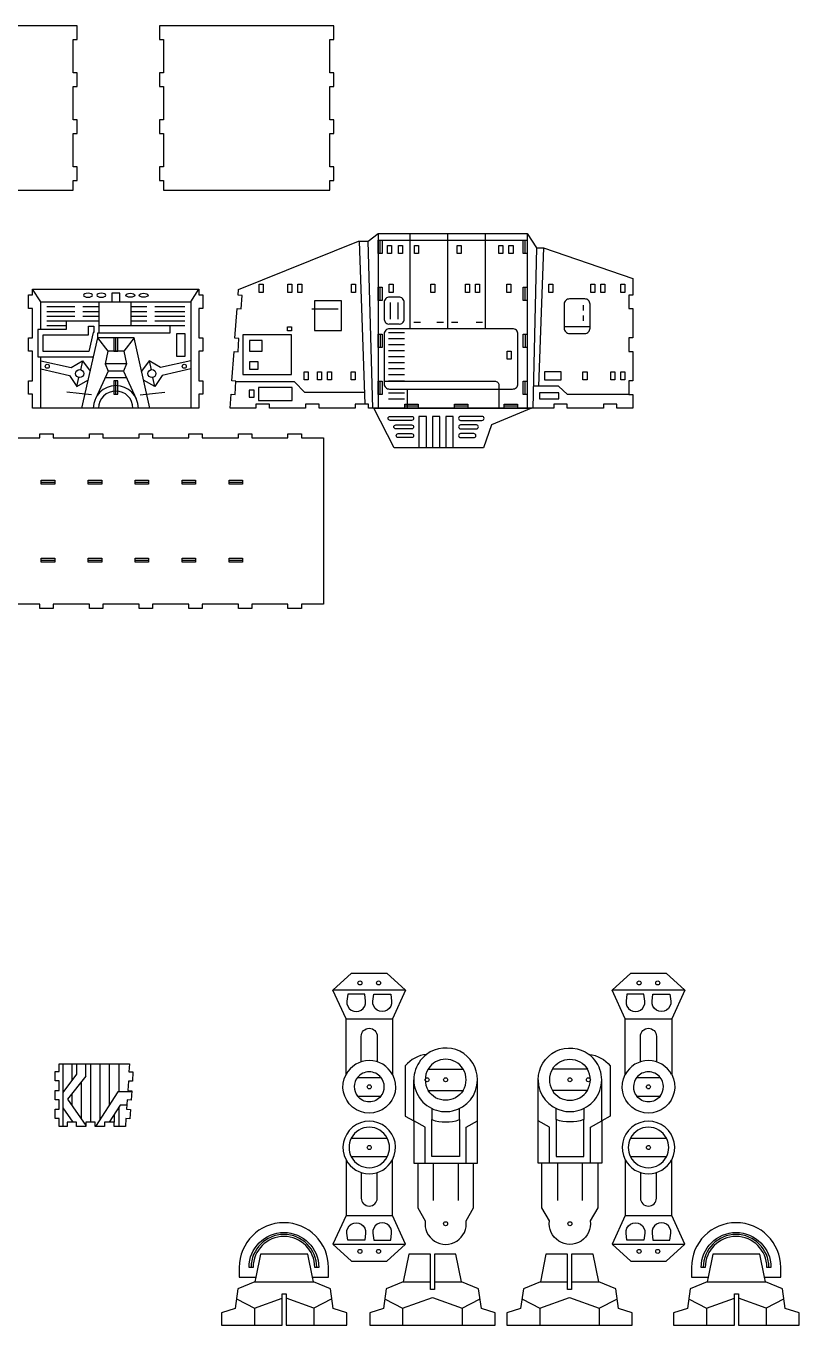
# Model space of a CAD drawing. Header units: inches. Extents: x 70 to 1122, y -10 to 958.
# Drawn here: x 546 to 1122, y -10 to 958 of the extents above; entities that cross this region are included whole.
import ezdxf

# ---------------------------------------------------------------- set-up
doc = ezdxf.new("R2010")
doc.units = ezdxf.units.IN
doc.header["$MEASUREMENT"] = 0
for name, color, linetype in [('corte', 1, 'Continuous'), ('corte interno', 6, 'Continuous'), ('detalhes', 2, 'Continuous'), ('engates', 5, 'Continuous'), ('furos', 3, 'Continuous')]:
    doc.layers.add(name, color=color, linetype=linetype)

msp = doc.modelspace()

# ---------------------------------------------------------------- linework, layer by layer
at = {"layer": 'corte'}
for points in [[(457.05, 835.51), (581.05, 835.51), (581.05, 842.73), (584.05, 842.73), (584.05, 852.73), (581.05, 852.73), (581.05, 877.73), (584.05, 877.73), (584.05, 887.73), (581.05, 887.73), (581.05, 912.73), (584.05, 912.73), (584.05, 922.73), (581.05, 922.73), (581.05, 947.73), (584.05, 947.73), (584.05, 957.73), (581.05, 957.73), (454.05, 957.73)], [(529.11, 650.85), (556.11, 650.85), (556.11, 653.85), (566.11, 653.85), (566.11, 650.85), (593.11, 650.85), (593.11, 653.85), (603.11, 653.85), (603.11, 650.85), (630.11, 650.85), (630.11, 653.85), (640.11, 653.85), (640.11, 650.85), (667.11, 650.85), (667.11, 653.85), (677.11, 653.85), (677.11, 650.85), (704.11, 650.85), (704.11, 653.85), (714.11, 653.85), (714.11, 650.85), (741.11, 650.85), (741.11, 653.85), (751.11, 653.85), (751.11, 650.85), (767.48, 650.85), (767.48, 526.85), (751.11, 526.85), (751.11, 523.85), (741.11, 523.85), (741.11, 526.85), (714.11, 526.85), (714.11, 523.85), (704.11, 523.85), (704.11, 526.85), (677.11, 526.85), (677.11, 523.85), (667.11, 523.85), (667.11, 526.85), (640.11, 526.85), (640.11, 523.85), (630.11, 523.85), (630.11, 526.85), (603.11, 526.85), (603.11, 523.85), (593.11, 523.85), (593.11, 526.85), (566.11, 526.85), (566.11, 523.85), (556.11, 523.85), (556.11, 526.85), (529.11, 526.85)]]:
    msp.add_lwpolyline(points, dxfattribs=at)
for points in [[(772.19, 835.51), (772.19, 842.73), (775.19, 842.73), (775.19, 852.73), (772.19, 852.73), (772.19, 877.73), (775.19, 877.73), (775.19, 887.73), (772.19, 887.73), (772.19, 912.73), (775.19, 912.73), (775.19, 922.73), (772.19, 922.73), (772.19, 947.73), (775.19, 947.73), (775.19, 957.73), (772.19, 957.73), (645.19, 957.73), (645.19, 947.73), (648.19, 947.73), (648.19, 922.73), (645.19, 922.73), (645.19, 912.73), (648.19, 912.73), (648.19, 887.73), (645.19, 887.73), (645.19, 877.73), (648.19, 877.73), (648.19, 852.73), (645.19, 852.73), (645.19, 842.73), (648.19, 842.73), (648.19, 835.51)], [(801.25, 672.97), (801.25, 675.97), (791.25, 675.97), (791.25, 672.97), (764.25, 672.97), (764.25, 675.97), (754.25, 675.97), (754.25, 672.97), (727.25, 672.97), (727.25, 675.97), (717.25, 675.97), (717.25, 672.97), (697.88, 672.97), (698.62, 683.32), (701.61, 683.1), (702.32, 693.08), (699.33, 693.29), (700.88, 715.24), (703.88, 715.02), (704.58, 725), (701.59, 725.21), (703.15, 747.16), (706.14, 746.94), (706.85, 756.92), (703.86, 757.13), (704.16, 761.4), (793.62, 797.36), (800.92, 797.36), (808.35, 803.19), (919.54, 803.19), (926.36, 792.5), (931.71, 792.5), (998.32, 769.66), (998.32, 757.27), (995.32, 757.27), (995.32, 747.27), (998.32, 747.27), (998.32, 725.27), (995.32, 725.27), (995.32, 715.27), (998.32, 715.27), (998.32, 693.27), (995.32, 693.27), (995.32, 683.27), (998.32, 683.27), (998.32, 672.97), (986.25, 672.97), (986.25, 675.97), (976.25, 675.97), (976.25, 672.97), (949.25, 672.97), (949.25, 675.97), (939.25, 675.97), (939.25, 672.97), (922.57, 672.97), (892.94, 660.56), (886.87, 643.34), (820.24, 643.34), (805.13, 672.97)], [(674.73, 761.62), (674.73, 757.34), (677.73, 757.34), (677.73, 747.34), (674.73, 747.34), (674.73, 725.34), (677.73, 725.34), (677.73, 715.34), (674.73, 715.34), (674.73, 693.34), (677.73, 693.34), (677.73, 683.34), (674.73, 683.34), (674.73, 672.97), (550.73, 672.97), (550.73, 683.34), (547.73, 683.34), (547.73, 693.34), (550.73, 693.34), (550.73, 715.34), (547.73, 715.34), (547.73, 725.34), (550.73, 725.34), (550.73, 747.34), (547.73, 747.34), (547.73, 757.34), (550.73, 757.34), (550.73, 761.62)], [(622.55, 178.65), (625.54, 178.45), (625.09, 171.47), (622.1, 171.66), (621.65, 164.68), (624.64, 164.48), (624.19, 157.5), (621.19, 157.69), (620.74, 150.7), (623.73, 150.51), (623.28, 143.53), (620.29, 143.72), (619.91, 137.91), (611.4, 137.91), (611.4, 140.91), (604.4, 140.91), (604.4, 137.91), (597.4, 137.91), (597.4, 140.91), (590.4, 140.91), (590.4, 137.91), (583.4, 137.91), (583.4, 140.91), (576.4, 140.91), (576.4, 137.91), (570.51, 137.91), (570.51, 143.73), (567.51, 143.73), (567.51, 150.73), (570.51, 150.73), (570.51, 157.73), (567.51, 157.73), (567.51, 164.73), (570.51, 164.73), (570.51, 171.73), (567.51, 171.73), (567.51, 178.73), (570.51, 178.73), (570.51, 184.55), (622.93, 184.55)], [(847.26, 16.29), (847.26, 42.68), (831.18, 42.68), (826.99, 22), (814.29, 16.79), (812.26, 2.21), (802.02, -1.11), (802.02, -10.11), (895.5, -10.11), (895.5, -1.11), (885.26, 2.21), (883.23, 16.79), (870.53, 22), (866.34, 42.68), (850.26, 42.68), (850.26, 16.29)], [(949.54, 16.29), (949.54, 42.68), (933.46, 42.68), (929.27, 22), (916.57, 16.79), (914.54, 2.21), (904.3, -1.11), (904.3, -10.11), (997.77, -10.11), (997.77, -1.11), (987.53, 2.21), (985.5, 16.79), (972.81, 22), (968.62, 42.68), (952.54, 42.68), (952.54, 16.29)]]:
    msp.add_lwpolyline(points, close=True, dxfattribs=at)
for points in [[(774.56, 239.47), (788.52, 252.12), (814.86, 252.12), (828.83, 239.47), (819.01, 218), (819.01, 176.49, -1.659573), (784.37, 176.49), (784.37, 218)], [(982.71, 239.47), (996.68, 252.12), (1023.01, 252.12), (1036.98, 239.47), (1027.16, 218), (1027.16, 176.49, -1.659573), (992.52, 176.49), (992.52, 218)], [(837.8, 110.47), (837.8, 77.32), (843.44, 67.49, 1.149974), (873.86, 67.49), (879.5, 77.32), (879.5, 110.47), (882.35, 110.47), (882.35, 172.6, 0.619134), (844.37, 191.52, 0.196763), (828.56, 183), (828.56, 145.52), (834.95, 142.01), (834.95, 110.47)], [(972.13, 110.47), (972.13, 77.32), (966.49, 67.49, -1.149974), (936.07, 67.49), (930.43, 77.32), (930.43, 110.47), (927.58, 110.47), (927.58, 172.6, -0.619134), (965.56, 191.52, -0.196763), (981.37, 183), (981.37, 145.52), (974.98, 142.01), (974.98, 110.47)], [(774.56, 50.02), (788.52, 37.38), (814.86, 37.38), (828.83, 50.02), (819.01, 71.5), (819.01, 113, 1.659573), (784.37, 113), (784.37, 71.5)], [(982.71, 50.02), (996.68, 37.38), (1023.01, 37.38), (1036.98, 50.02), (1027.16, 71.5), (1027.16, 113, 1.659573), (992.52, 113), (992.52, 71.5)], [(760.03, 22), (759.32, 25.51), (771.32, 25.51), (771.32, 32.87, 1), (704.8, 32.87), (704.8, 25.51), (717.2, 25.51), (716.49, 22), (703.79, 16.79), (701.76, 2.21), (691.52, -1.11), (691.52, -10.11), (736.76, -10.11), (736.76, 13.1), (739.76, 13.1), (739.76, -10.11), (784.99, -10.11), (784.99, -1.11), (774.75, 2.21), (772.72, 16.79)], [(1097.16, 22), (1096.44, 25.51), (1108.45, 25.51), (1108.45, 32.87, 1), (1041.93, 32.87), (1041.93, 25.51), (1054.33, 25.51), (1053.61, 22), (1040.92, 16.79), (1038.89, 2.21), (1028.65, -1.11), (1028.65, -10.11), (1073.89, -10.11), (1073.89, 13.1), (1076.89, 13.1), (1076.89, -10.11), (1122.12, -10.11), (1122.12, -1.11), (1111.88, 2.21), (1109.85, 16.79)]]:
    msp.add_lwpolyline(points, format="xyb", close=True, dxfattribs=at)
at = {"layer": 'corte interno'}
for p, q in [((809.85, 788.19), (809.85, 798.19)), ((918.04, 788.19), (918.04, 798.19)), ((809.85, 753.19), (809.85, 763.19)), ((918.04, 753.19), (918.04, 763.19)), ((809.85, 728.19), (809.85, 718.19)), ((918.04, 728.19), (918.04, 718.19)), ((612.73, 715.34), (612.73, 725.34)), ((612.73, 683.34), (612.73, 693.34)), ((809.85, 683.19), (809.85, 693.19)), ((918.04, 683.19), (918.04, 693.19)), ((838.25, 674.47), (828.25, 674.47)), ((875.25, 674.47), (865.25, 674.47)), ((912.25, 674.47), (902.25, 674.47)), ((557.21, 617.85), (567.21, 617.85)), ((592.21, 617.85), (602.21, 617.85)), ((627.21, 617.85), (637.21, 617.85)), ((662.21, 617.85), (672.21, 617.85)), ((697.21, 617.85), (707.21, 617.85)), ((557.21, 559.85), (567.21, 559.85)), ((592.21, 559.85), (602.21, 559.85)), ((627.21, 559.85), (637.21, 559.85)), ((662.21, 559.85), (672.21, 559.85)), ((697.21, 559.85), (707.21, 559.85))]:
    msp.add_line(p, q, dxfattribs=at)
for points in [[(871.66, 180.6, 0.558925), (845.64, 180.6)], [(938.28, 180.6, -0.558925), (964.29, 180.6)], [(792.96, 174.34), (810.42, 174.34, 0.479969)], [(1001.11, 174.34), (1018.57, 174.34, 0.479969)], [(871.66, 164.6, -0.558925), (845.64, 164.6)], [(938.28, 164.6, 0.558925), (964.29, 164.6)], [(810.42, 160.34, -0.479969), (792.96, 160.34)], [(1018.57, 160.34, -0.479969), (1001.11, 160.34)], [(788.32, 129.16), (815.06, 129.16, 0.605182)], [(996.47, 129.16), (1023.21, 129.16, 0.605182)], [(815.06, 115.16), (788.32, 115.16, 0.605182)], [(1023.21, 115.16), (996.47, 115.16, 0.605182)]]:
    msp.add_lwpolyline(points, format="xyb", close=True, dxfattribs=at)
for points in [[(762.54, 32.87, 1), (713.58, 32.87)], [(1099.67, 32.87, 1), (1050.71, 32.87)]]:
    msp.add_lwpolyline(points, format="xyb", dxfattribs=at)
at = {"layer": 'detalhes'}
for p, q in [((798.53, 675.97), (794.41, 797.36)), ((804.35, 672.97), (800.92, 797.36)), ((808.35, 803.19), (808.35, 672.97)), ((808.35, 798.19), (919.54, 798.19)), ((832.01, 803.19), (832.01, 732.2)), ((860.01, 803.19), (860.01, 732.2)), ((888.01, 803.19), (888.01, 732.2)), ((919.54, 803.19), (919.54, 672.97)), ((926.36, 792.5), (923.54, 672.97)), ((931.71, 792.5), (927.93, 689.49)), ((556.73, 752.12), (550.73, 761.62)), ((668.73, 752.12), (674.73, 761.62)), ((556.73, 752.12), (668.73, 752.12)), ((556.73, 731.62), (556.73, 752.12)), ((561.23, 748.62), (582.26, 748.62)), ((588.26, 748.62), (600.26, 748.62)), ((623.89, 748.62), (635.89, 748.62)), ((641.89, 748.62), (664.23, 748.62)), ((668.73, 752.12), (668.73, 672.97)), ((778.59, 746.76), (758.8, 746.76)), ((817.35, 751.78), (817.35, 739.2)), ((823.24, 739.2), (823.24, 751.78)), ((961.32, 745.78), (961.32, 749.78)), ((561.23, 745.12), (582.26, 745.12)), ((561.23, 741.62), (582.26, 741.62)), ((561.23, 738.12), (600.26, 738.12)), ((588.26, 745.12), (600.26, 745.12)), ((588.26, 741.62), (600.26, 741.62)), ((623.89, 745.12), (635.89, 745.12)), ((623.89, 741.62), (635.89, 741.62)), ((623.89, 738.12), (635.89, 738.12)), ((641.89, 745.12), (664.23, 745.12)), ((641.89, 741.62), (664.23, 741.62)), ((641.89, 738.12), (664.23, 738.12)), ((961.32, 738), (961.32, 742)), ((561.23, 734.62), (575.78, 734.62)), ((600.26, 734.62), (664.23, 734.62)), ((827.95, 729.2), (815.95, 729.2)), ((966.32, 733.5), (947.05, 733.5)), ((827.95, 724.7), (815.95, 724.7)), ((827.95, 720.2), (815.95, 720.2)), ((587.96, 708.3), (586.46, 701.66)), ((618.63, 715.34), (606.82, 715.34)), ((637.5, 708.3), (638.99, 701.66)), ((827.95, 715.7), (815.95, 715.7)), ((827.95, 711.2), (815.95, 711.2)), ((827.95, 706.7), (815.95, 706.7)), ((620.6, 705.98), (604.86, 705.98)), ((618.5, 700.47), (606.96, 700.47)), ((827.95, 702.2), (815.95, 702.2)), ((827.95, 697.7), (815.95, 697.7)), ((583.65, 689.17), (585.15, 695.81)), ((620.81, 695.47), (604.64, 695.47)), ((641.8, 689.17), (640.31, 695.81)), ((745.86, 692.55), (702.28, 692.55)), ((753.63, 684.65), (745.86, 692.55)), ((827.95, 693.2), (815.95, 693.2)), ((829.96, 687.2), (829.96, 672.97)), ((942.71, 689.49), (923.93, 689.49)), ((949.54, 683.27), (942.71, 689.49)), ((594.52, 682.95), (576.13, 685.01)), ((630.93, 682.95), (649.32, 685.01)), ((798.23, 684.65), (753.63, 684.65)), ((827.95, 684.2), (815.95, 684.2)), ((827.95, 679.7), (815.95, 679.7)), ((995.32, 683.27), (949.54, 683.27)), ((922.57, 672.97), (805.13, 672.97)), ((805.13, 672.97), (922.57, 672.97)), ((828.83, 239.47), (774.56, 239.47)), ((1036.98, 239.47), (982.71, 239.47)), ((784.37, 218), (819.01, 218)), ((992.52, 218), (1027.16, 218)), ((573.18, 184.55), (573.18, 137.91)), ((579.9, 184.55), (579.9, 172.16)), ((583.4, 184.55), (583.4, 176.85)), ((583.4, 184.55), (583.4, 176.85)), ((590.37, 175.38), (590.37, 184.55)), ((593.9, 184.55), (593.9, 140.91)), ((600.9, 184.55), (600.9, 142.98)), ((607.9, 184.55), (607.9, 153.76)), ((614.9, 184.55), (614.9, 163.54)), ((583.4, 176.85), (573.18, 163.14)), ((590.37, 175.38), (576.74, 158.26)), ((586.9, 171.02), (586.9, 143.57)), ((576.74, 158.26), (590.4, 138.51)), ((579.9, 162.22), (579.9, 153.69)), ((614.22, 163.54), (597.62, 137.91)), ((624.58, 163.54), (614.22, 163.54)), ((573.18, 151.77), (580.69, 140.91)), ((616.1, 153.76), (607.69, 140.91)), ((611.4, 146.57), (611.4, 140.91)), ((614.9, 151.92), (614.9, 137.91)), ((620.94, 153.76), (616.1, 153.76)), ((848.36, 151.25), (848.36, 142.9)), ((868.94, 142.9), (868.94, 151.25)), ((940.99, 142.9), (940.99, 151.25)), ((961.57, 151.25), (961.57, 142.9)), ((837.8, 110.47), (879.5, 110.47)), ((972.13, 110.47), (930.43, 110.47)), ((784.37, 71.5), (819.01, 71.5)), ((992.52, 71.5), (1027.16, 71.5)), ((716.49, 22), (760.03, 22)), ((826.99, 22), (847.26, 22)), ((850.26, 22), (870.53, 22)), ((929.27, 22), (949.54, 22)), ((952.54, 22), (972.81, 22)), ((1053.61, 22), (1097.16, 22)), ((716.06, 2.39), (716.06, -10.11)), ((760.45, 2.39), (760.45, -10.11)), ((826.56, 2.39), (826.56, -10.11)), ((870.95, 2.39), (870.95, -10.11)), ((928.84, 2.39), (928.84, -10.11)), ((973.23, 2.39), (973.23, -10.11)), ((1053.19, 2.39), (1053.19, -10.11)), ((1097.58, 2.39), (1097.58, -10.11))]:
    msp.add_line(p, q, dxfattribs=at)
at = {"layer": 'detalhes', "extrusion": (0, 0, -1)}
for p, q in [((849.44, 110.47), (849.44, 82.65)), ((867.86, 110.47), (867.86, 82.65)), ((942.07, 110.47), (942.07, 82.65)), ((960.49, 110.47), (960.49, 82.65)), ((774.56, 50.02), (828.83, 50.02)), ((982.71, 50.02), (1036.98, 50.02))]:
    msp.add_line(p, q, dxfattribs=at)
at = {"layer": 'detalhes'}
for points in [[(815.38, 788.12), (815.38, 794.12), (818.38, 794.12), (818.38, 788.12)], [(823.38, 788.12), (823.38, 794.12), (826.38, 794.12), (826.38, 788.12)], [(835.49, 788.12), (835.49, 794.12), (838.49, 794.12), (838.49, 788.12)], [(867.34, 788.12), (867.34, 794.12), (870.34, 794.12), (870.34, 788.12)], [(898.38, 788.12), (898.38, 794.12), (901.38, 794.12), (901.38, 788.12)], [(905.88, 788.12), (905.88, 794.12), (908.88, 794.12), (908.88, 788.12)], [(719.57, 759.28), (719.57, 765.28), (722.57, 765.28), (722.57, 759.28)], [(741.04, 759.28), (741.04, 765.28), (744.04, 765.28), (744.04, 759.28)], [(748.54, 759.28), (748.54, 765.28), (751.54, 765.28), (751.54, 759.28)], [(788.37, 759.28), (788.37, 765.28), (791.37, 765.28), (791.37, 759.28)], [(816.49, 759.28), (816.49, 765.28), (819.49, 765.28), (819.49, 759.28)], [(847.51, 759.28), (847.51, 765.28), (850.51, 765.28), (850.51, 759.28)], [(873.47, 759.28), (873.47, 765.28), (876.47, 765.28), (876.47, 759.28)], [(880.97, 759.28), (880.97, 765.28), (883.97, 765.28), (883.97, 759.28)], [(904.34, 759.28), (904.34, 765.28), (907.34, 765.28), (907.34, 759.28)], [(935.51, 759.28), (935.51, 765.28), (938.51, 765.28), (938.51, 759.28)], [(966.93, 759.28), (966.93, 765.28), (969.93, 765.28), (969.93, 759.28)], [(974.43, 759.28), (974.43, 765.28), (977.43, 765.28), (977.43, 759.28)], [(989.26, 759.28), (989.26, 765.28), (992.26, 765.28), (992.26, 759.28)], [(781.04, 752.95), (760.8, 752.95), (760.8, 730.79), (781.04, 730.79)], [(658.23, 711.44), (658.23, 728.62), (664.23, 728.62), (664.23, 711.44)], [(743.69, 727.66), (707.55, 727.66), (707.55, 698.03), (743.69, 698.03)], [(743.69, 730.66), (740.69, 730.66), (740.69, 733.66), (743.69, 733.66)], [(721.88, 723.51), (712.3, 723.51), (712.3, 715.47), (721.88, 715.47)], [(718.94, 707.62), (712.3, 707.62), (712.3, 702.04), (718.94, 702.04)], [(904.54, 709.4), (904.54, 715.4), (907.54, 715.4), (907.54, 709.4)], [(753.24, 694.02), (753.24, 700.02), (756.24, 700.02), (756.24, 694.02)], [(763.09, 694.02), (763.09, 700.02), (766.09, 700.02), (766.09, 694.02)], [(770.59, 694.02), (770.59, 700.02), (773.59, 700.02), (773.59, 694.02)], [(788.2, 694.02), (788.2, 700.02), (791.2, 700.02), (791.2, 694.02)], [(944.71, 700.02), (932.42, 700.02), (932.42, 693.99), (944.71, 693.99)], [(961.05, 694.08), (961.05, 700.08), (964.05, 700.08), (964.05, 694.08)], [(981.76, 694.08), (981.76, 700.08), (984.76, 700.08), (984.76, 694.08)], [(989.26, 694.08), (989.26, 700.08), (992.26, 700.08), (992.26, 694.08)], [(744.1, 688.38), (719.16, 688.38), (719.16, 678.58), (744.1, 678.58)], [(715.91, 686.41), (712.27, 686.41), (712.27, 681.22), (715.91, 681.22)], [(943.12, 684.44), (928.62, 684.44), (928.62, 679.94), (943.12, 679.94)]]:
    msp.add_lwpolyline(points, close=True, dxfattribs=at)
for points in [[(615.73, 752.12), (615.73, 758.62), (609.73, 758.62), (609.73, 752.12)], [(600.26, 728.85), (600.26, 752.12)], [(623.89, 752.12), (623.89, 734.62)], [(575.78, 738.12), (575.78, 731.62), (554.62, 731.62), (554.62, 711.3), (595.91, 711.3)], [(839.84, 736.7), (835.01, 736.7)], [(857.01, 736.7), (852.19, 736.7)], [(867.84, 736.7), (863.01, 736.7)], [(886.11, 736.7), (881.28, 736.7)], [(592.26, 727.62), (592.26, 734.12), (596.26, 734.12), (596.26, 729.34), (595.88, 729.34), (592.71, 715.3), (558.62, 715.3), (558.62, 727.62), (592.26, 727.62)], [(653.06, 734.62), (653.06, 728.85), (599.08, 728.85), (599.08, 725.34)], [(638.17, 672.97), (626.38, 725.34), (599.08, 725.34), (587.28, 672.97)], [(599.08, 725.34), (606.82, 715.34), (604.86, 705.98), (606.96, 700.47), (597.49, 680.03)], [(626.38, 725.34), (618.63, 715.34), (620.6, 705.98), (618.5, 700.47), (627.97, 680.01)], [(556.73, 672.97), (556.73, 689.34), (556.73, 711.3)], [(556.73, 708.36), (579.49, 703.29), (587.96, 708.3), (593.5, 700.58)], [(668.73, 708.36), (645.96, 703.29), (637.5, 708.3), (631.96, 700.58)], [(556.73, 702.21), (578.1, 697.39), (583.65, 689.17), (591.96, 693.77)], [(668.73, 702.21), (647.36, 697.39), (641.8, 689.17), (633.49, 693.77)], [(844.25, 643.34), (844.25, 666.87), (838.77, 666.87), (838.77, 643.34)], [(854.25, 643.34), (854.25, 666.87), (848.77, 666.87), (848.77, 643.34)], [(864.25, 643.34), (864.25, 666.87), (858.77, 666.87), (858.77, 643.34)], [(843.35, 110.47), (843.35, 137.38), (834.95, 142.01), (834.95, 172.6)], [(966.58, 110.47), (966.58, 137.38), (974.98, 142.01), (974.98, 172.6)], [(873.95, 110.47), (873.95, 137.38), (882.35, 142.01)], [(935.98, 110.47), (935.98, 137.38), (927.58, 142.01)], [(759.32, 25.51), (755.84, 42.68), (720.68, 42.68), (717.2, 25.51)], [(1096.44, 25.51), (1092.97, 42.68), (1057.8, 42.68), (1054.33, 25.51)], [(703.11, 9.2), (716.06, 2.39), (736.76, 9.94)], [(773.41, 9.2), (760.45, 2.39), (739.76, 9.94)], [(813.61, 9.2), (826.56, 2.39), (848.76, 10.48), (870.95, 2.39), (883.91, 9.2)], [(915.89, 9.2), (928.84, 2.39), (951.04, 10.48), (973.23, 2.39), (986.19, 9.2)], [(1040.24, 9.2), (1053.19, 2.39), (1073.89, 9.94)], [(1110.53, 9.2), (1097.58, 2.39), (1076.89, 9.94)]]:
    msp.add_lwpolyline(points, dxfattribs=at)
for points in [[(823.74, 755.78), (816.85, 755.78, 0.414214), (812.85, 751.78), (812.85, 739.14, 0.443852), (816.85, 735.7), (823.74, 735.7, 0.443852), (827.74, 739.14), (827.74, 751.78, 0.414214)], [(962.32, 754.39), (951.04, 754.39, 0.414214), (947.04, 750.39), (947.04, 732.62, 0.414214), (951.04, 728.62), (962.32, 728.62, 0.414214), (966.32, 732.62), (966.32, 750.39, 0.414214)], [(908.55, 732.2), (816.85, 732.2, 0.414214), (812.85, 728.2), (812.85, 691.2, 0.414214), (816.85, 687.2), (908.55, 687.2, 0.414214), (912.55, 691.2), (912.55, 728.2, 0.414214)], [(817.27, 666.87), (833.27, 666.87, -1), (833.27, 663.87), (817.27, 663.87, -1)], [(821.5, 660.56), (833.27, 660.56, -1), (833.27, 657.56), (821.5, 657.56, -1)], [(885.75, 666.87), (869.75, 666.87, 1), (869.75, 663.87), (885.75, 663.87, 1)], [(881.53, 660.56), (869.75, 660.56, 1), (869.75, 657.56), (881.53, 657.56, 1)], [(823.33, 651.06, -1), (823.33, 654.06), (833.27, 654.06, -1), (833.27, 651.06)], [(879.69, 651.06, 1), (879.69, 654.06), (869.75, 654.06, 1), (869.75, 651.06)], [(785.66, 236.47), (785.04, 231.25, 1.127152), (798.97, 231.25), (798.35, 236.47)], [(817.72, 236.47), (818.35, 231.25, -1.127152), (804.41, 231.25), (805.03, 236.47)], [(993.81, 236.47), (993.19, 231.25, 1.127152), (1007.13, 231.25), (1006.5, 236.47)], [(1025.87, 236.47), (1026.5, 231.25, -1.127152), (1012.56, 231.25), (1013.19, 236.47)], [(868.94, 115.48), (848.36, 115.48), (848.36, 142.9, 0.168286), (868.94, 142.9)], [(940.99, 115.48), (961.57, 115.48), (961.57, 142.9, -0.168286), (940.99, 142.9)], [(785.66, 53.02), (785.04, 58.25, -1.127152), (798.97, 58.25), (798.35, 53.02)], [(817.72, 53.02), (818.35, 58.25, 1.127152), (804.41, 58.25), (805.03, 53.02)], [(993.81, 53.02), (993.19, 58.25, -1.127152), (1007.13, 58.25), (1006.5, 53.02)], [(1025.87, 53.02), (1026.5, 58.25, 1.127152), (1012.56, 58.25), (1013.19, 53.02)]]:
    msp.add_lwpolyline(points, format="xyb", close=True, dxfattribs=at)
for points in [[(812.98, 693.2), (895.28, 693.2, -0.414214), (898.28, 690.2), (898.28, 672.97)], [(795.76, 186.01), (795.76, 205.01, -1), (807.62, 205.01), (807.62, 186.01)], [(1003.91, 186.01), (1003.91, 205.01, -1), (1015.78, 205.01), (1015.78, 186.01)], [(795.76, 103.49), (795.76, 84.48, 1), (807.62, 84.48), (807.62, 103.49)], [(1003.91, 103.49), (1003.91, 84.48, 1), (1015.78, 84.48), (1015.78, 103.49)]]:
    msp.add_lwpolyline(points, format="xyb", dxfattribs=at)
for centre, radius in [((561.65, 704.17), 1.5), ((585.8, 698.73), 3), ((639.65, 698.73), 3), ((663.8, 704.17), 1.5)]:
    msp.add_circle(centre, radius, dxfattribs=at)
for centre, radius, start, end in [((612.73, 672.97), 16.8, 0, 180), ((612.73, 672.97), 12.8, 0, 180), ((801.69, 167.34), 19.59, 27.85664, 152.14336), ((858.65, 172.6), 23.7, 127.0522, 0), ((951.28, 172.6), 23.7, 180, 52.9478), ((1009.84, 167.34), 19.59, 27.85664, 152.14336), ((801.69, 167.34), 11.19, 139.69125, 218.72088), ((801.69, 167.34), 11.19, 321.27912, 40.30875), ((858.65, 172.6), 15.27, 148.40385, 211.59615), ((858.65, 172.6), 15.27, 328.40385, 31.59615), ((951.28, 172.6), 15.27, 148.40385, 211.59615), ((951.28, 172.6), 15.27, 328.40385, 31.59615), ((1009.84, 167.34), 11.19, 139.69125, 218.72088), ((1009.84, 167.34), 11.19, 321.27912, 40.30875), ((801.69, 122.16), 15.09, 152.36314, 207.63686), ((801.69, 122.16), 15.09, 332.36314, 27.63686), ((1009.84, 122.16), 15.09, 152.36314, 207.63686), ((1009.84, 122.16), 15.09, 332.36314, 27.63686), ((801.69, 122.16), 19.59, 207.85664, 332.14336), ((1009.84, 122.16), 19.59, 207.85664, 332.14336)]:
    msp.add_arc(centre, radius, start, end, dxfattribs=at)
at = {"layer": 'detalhes', "extrusion": (0, 0, -1)}
for centre in [(592.02, 757.12), (601.93, 757.12)]:
    msp.add_ellipse(centre, major_axis=(3.37, 0), ratio=0.445212, dxfattribs=at)
at = {"layer": 'detalhes'}
for centre in [(623.52, 757.12), (633.43, 757.12)]:
    msp.add_ellipse(centre, major_axis=(-3.37, 0), ratio=0.445212, dxfattribs=at)
at = {"layer": 'engates'}
for points in [[(811.35, 788.19), (808.35, 788.19), (808.35, 798.19), (811.35, 798.19)], [(919.54, 788.19), (916.54, 788.19), (916.54, 798.19), (919.54, 798.19)], [(811.35, 753.19), (808.35, 753.19), (808.35, 763.19), (811.35, 763.19)], [(919.54, 753.19), (916.54, 753.19), (916.54, 763.19), (919.54, 763.19)], [(811.35, 718.19), (808.35, 718.19), (808.35, 728.19), (811.35, 728.19)], [(919.54, 718.19), (916.54, 718.19), (916.54, 728.19), (919.54, 728.19)], [(611.23, 715.34), (614.23, 715.34), (614.23, 725.34), (611.23, 725.34)], [(611.23, 683.34), (614.23, 683.34), (614.23, 693.34), (611.23, 693.34)], [(811.35, 683.19), (808.35, 683.19), (808.35, 693.19), (811.35, 693.19)], [(919.54, 683.19), (916.54, 683.19), (916.54, 693.19), (919.54, 693.19)], [(838.25, 672.97), (828.25, 672.97), (828.25, 675.97), (838.25, 675.97)], [(875.25, 672.97), (865.25, 672.97), (865.25, 675.97), (875.25, 675.97)], [(912.25, 672.97), (902.25, 672.97), (902.25, 675.97), (912.25, 675.97)], [(557.21, 619.35), (567.21, 619.35), (567.21, 616.35), (557.21, 616.35)], [(592.21, 619.35), (602.21, 619.35), (602.21, 616.35), (592.21, 616.35)], [(627.21, 619.35), (637.21, 619.35), (637.21, 616.35), (627.21, 616.35)], [(662.21, 619.35), (672.21, 619.35), (672.21, 616.35), (662.21, 616.35)], [(697.21, 619.35), (707.21, 619.35), (707.21, 616.35), (697.21, 616.35)], [(557.21, 561.35), (567.21, 561.35), (567.21, 558.35), (557.21, 558.35)], [(592.21, 561.35), (602.21, 561.35), (602.21, 558.35), (592.21, 558.35)], [(627.21, 561.35), (637.21, 561.35), (637.21, 558.35), (627.21, 558.35)], [(662.21, 561.35), (672.21, 561.35), (672.21, 558.35), (662.21, 558.35)], [(697.21, 561.35), (707.21, 561.35), (707.21, 558.35), (697.21, 558.35)]]:
    msp.add_lwpolyline(points, close=True, dxfattribs=at)
for points in [[(761.04, 32.87, 1), (715.08, 32.87), (712.08, 32.87, -1), (764.04, 32.87)], [(1049.21, 32.87, -1), (1101.17, 32.87), (1098.17, 32.87, 1), (1052.21, 32.87)]]:
    msp.add_lwpolyline(points, format="xyb", close=True, dxfattribs=at)
at = {"layer": 'furos'}
for centre, radius in [((794.76, 244.73), 1.5), ((808.63, 244.73), 1.5), ((1002.91, 244.73), 1.5), ((1016.78, 244.73), 1.5), ((801.69, 167.34), 1.5), ((844.86, 172.6), 1.48), ((858.65, 172.6), 1.48), ((951.28, 172.6), 1.48), ((965.07, 172.6), 1.48), ((1009.84, 167.34), 1.5), ((801.69, 122.16), 1.5), ((1009.84, 122.16), 1.5), ((858.65, 65.36), 1.5), ((951.28, 65.36), 1.5), ((794.76, 44.77), 1.5), ((808.63, 44.77), 1.5), ((1002.91, 44.77), 1.5), ((1016.78, 44.77), 1.5)]:
    msp.add_circle(centre, radius, dxfattribs=at)

doc.saveas('drawing.dxf')
